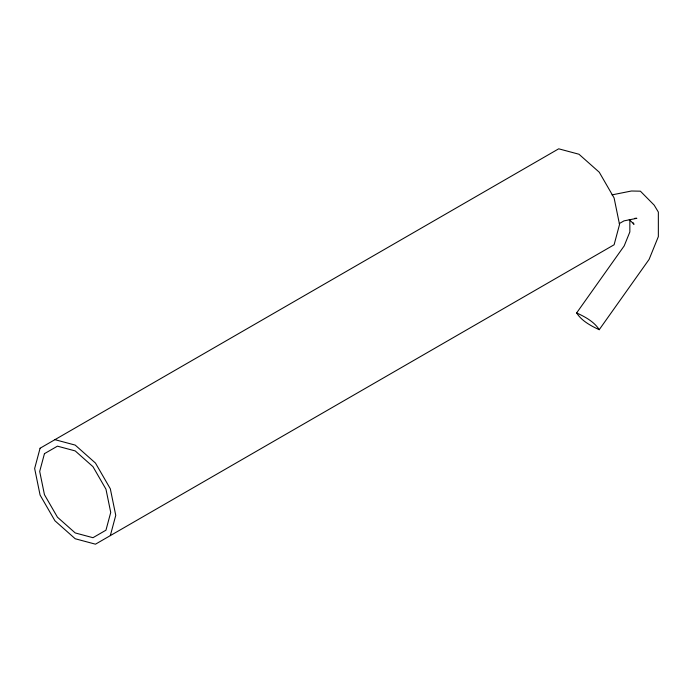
<?xml version="1.0" encoding="UTF-8"?>
<svg xmlns="http://www.w3.org/2000/svg" width="693" height="693" viewBox="0 0 693 693"><rect width="100%" height="100%" fill="white"/><g stroke="black" fill="none" stroke-linecap="round" stroke-linejoin="round"><path stroke-width="1.04" d="M110.326 535.62L115.757 515.341L110.326 488.79L95.478 463.08L75.208 445.097L54.929 439.665M612.014 194.88L631.453 191.008L640.393 191.181L654.192 205.145L658.35 212.075L658.35 236.608L649.098 259.407L599.22 329.695C590.843 325.84 581.566 320.842 576.637 312.924L624.185 245.911L629.85 231.956L629.85 219.464M619.299 223.579L623.986 220.876L636.85 218.312L634.857 218.278M576.637 312.924C585.013 316.779 594.291 321.777 599.22 329.695M629.261 219.516L634.008 224.324L633.012 222.661M40.081 448.232L34.65 468.511L40.081 495.062L54.929 520.772L75.208 538.756L95.478 544.187L614.102 244.768L619.533 224.489L614.102 197.938L599.263 172.228L578.984 154.244L558.705 148.813L40.081 448.232M44.447 453.664L39.692 471.422L44.447 494.672L57.45 517.195L75.208 532.934L92.966 537.699L105.96 530.188L110.724 512.43L105.96 489.18L92.966 466.666L75.208 450.918L57.45 446.162L44.447 453.664"/></g></svg>
